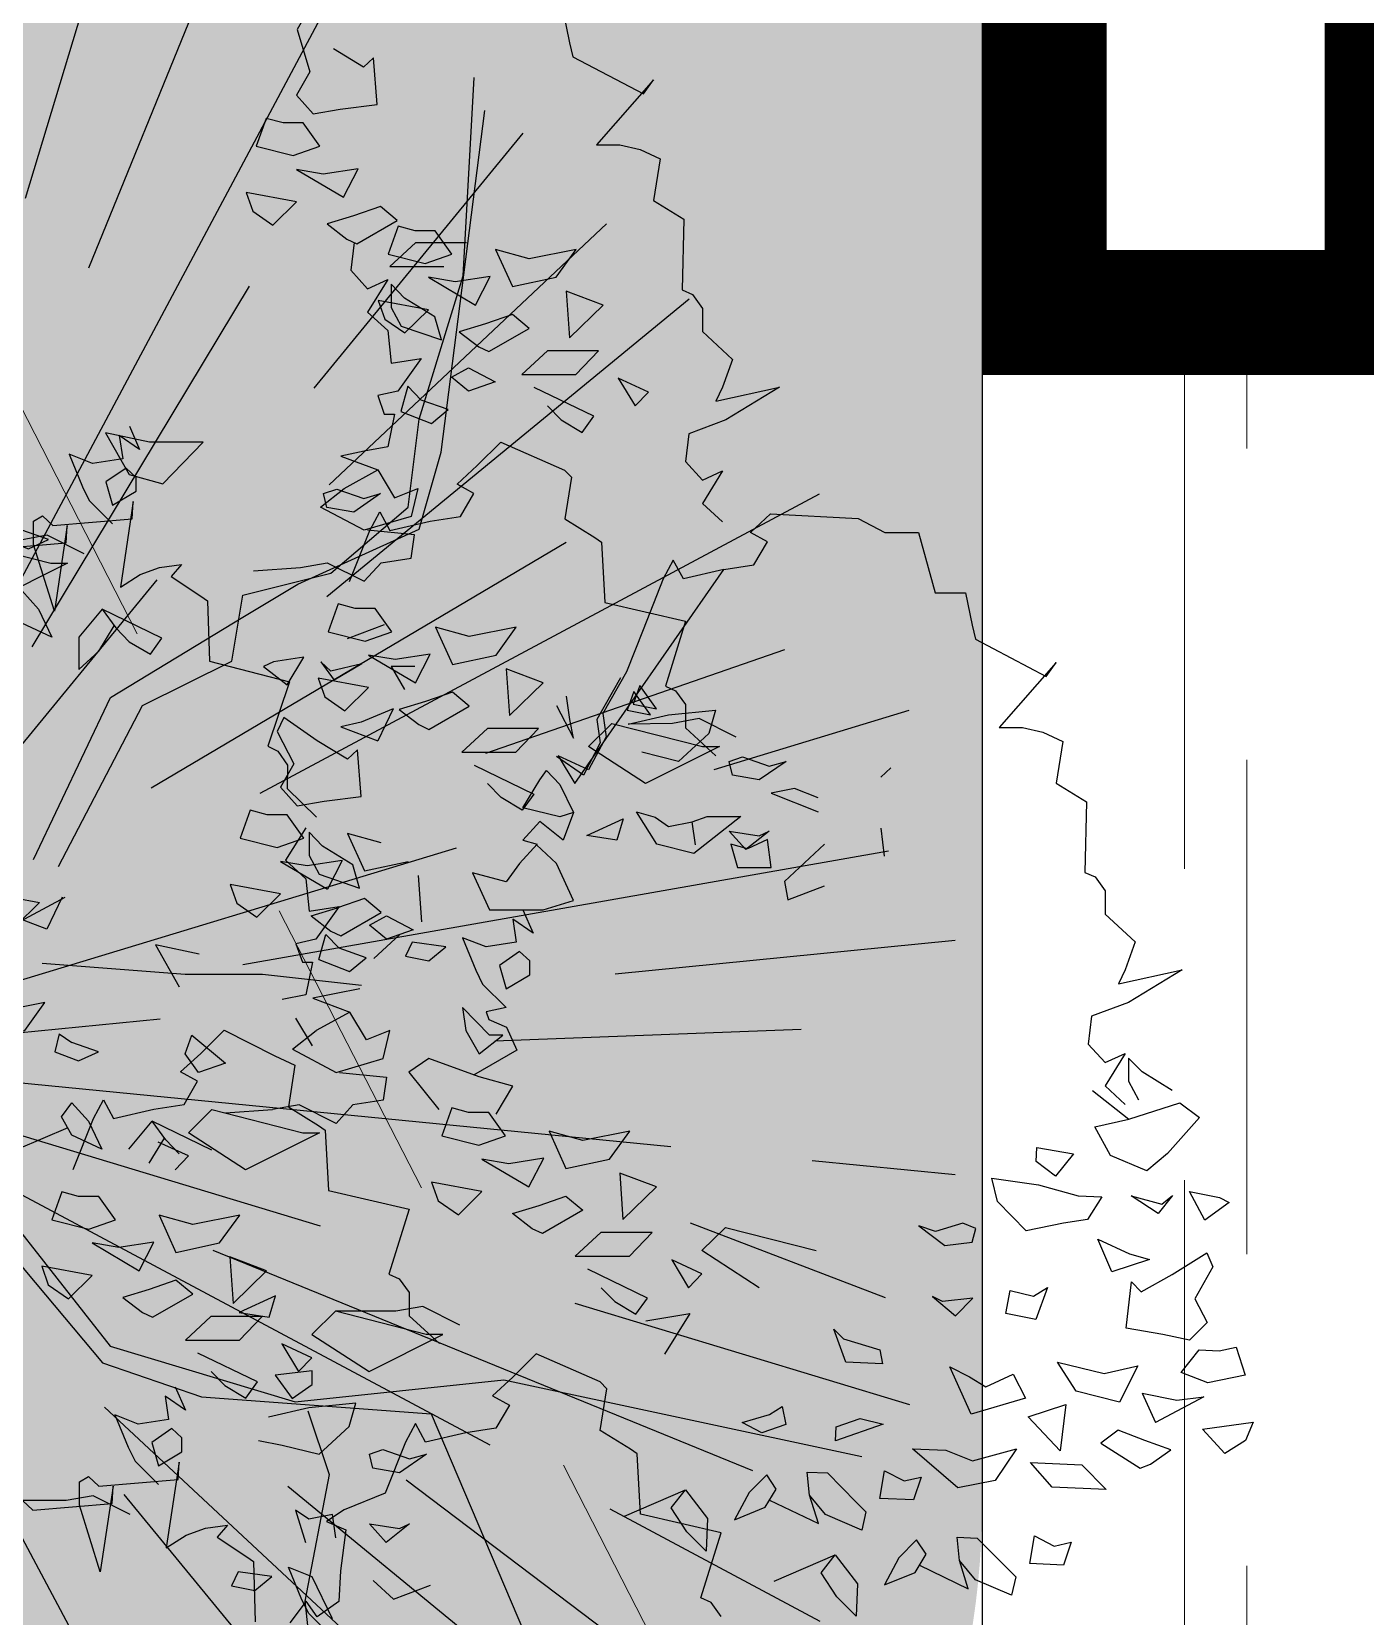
# Model space of a CAD drawing. Header units: millimetres. Extents: x 1555 to 3397, y 790 to 1592.
# Drawn here: x 1650.323 to 1650.751, y 810.047 to 810.556 of the extents above; entities that cross this region are included whole.
import ezdxf

# ---------------------------------------------------------------- set-up
doc = ezdxf.new("R2010")
doc.units = ezdxf.units.MM
doc.linetypes.add('HIDDEN2', pattern=[4.7625, 3.175, -1.5875])
for name, color, linetype, lineweight in [('0-Hach de Muro Alto', 145, 'Continuous', 5), ('0-Muro Alto', 145, 'Continuous', 5), ('VEGETACIÓN GRASS', 116, 'Continuous', 13), ('ventana alta', 141, 'HIDDEN2', 18)]:
    doc.layers.add(name, color=color, linetype=linetype, lineweight=lineweight)
doc.layers.add('ARBOLES', color=62, linetype='Continuous')
doc.layers.add('PISO LM', color=7, linetype='Continuous', lineweight=25, true_color=0x484242)
doc.layers.add('PROYECCION01', color=7, linetype='HIDDEN2', lineweight=9, true_color=0x6c4856)

# ---------------------------------------------------------------- blocks, each defined once
blk = doc.blocks.new('A$C3A994C8D')
at = {"layer": 'ARBOLES', "color": 82}
for p, q in [((-3.4674, 7.2761), (-3.492, 8.025)), ((-3.2084, 8.0291), (-3.2607, 7.1605)), ((-3.2635, 5.8005), (-2.9029, 7.9864)), ((-2.6252, 7.0563), (-2.3327, 7.8337)), ((-2.0607, 7.6847), (-2.5115, 6.8385)), ((-2.4268, 6.5697), (-1.8032, 7.5727)), ((-2.8632, 7.2475), (-3.0891, 6.2117)), ((-2.4268, 6.0472), (-1.3349, 7.2134)), ((-1.8992, 6.8927), (-2.6907, 5.9705)), ((-1.2921, 6.8129), (-1.921, 6.3241)), ((-1.3626, 6.4707), (-0.9456, 6.7697)), ((-3.393, 5.0153), (-2.8448, 6.4727)), ((-0.8811, 6.417), (-2.3287, 5.6235)), ((-1.4339, 5.9034), (-0.6504, 6.2585)), ((-3.393, 5.0153), (-1.9141, 6.0754)), ((-1.6666, 5.6465), (-0.9459, 5.9217)), ((-0.813, 5.6173), (-0.4605, 5.6995)), ((-3.393, 5.0153), (-2.8072, 5.641)), ((-3.393, 5.0153), (-1.1613, 5.536)), ((-3.393, 5.0153), (-2.4827, 5.4279)), ((-1.0538, 5.3699), (-0.528, 5.3493)), ((-1.2636, 5.0854), (-0.3834, 5.1143)), ((-3.393, 5.0153), (-1.9334, 5.0633)), ((-3.393, 5.0153), (-1.352, 4.6787)), ((-3.393, 5.0153), (-2.0157, 3.7257)), ((-2.1699, 4.9183), (-0.7048, 4.8292)), ((-1.014, 4.6229), (-0.4219, 4.5252)), ((-1.5231, 4.5269), (-0.5877, 4.2174)), ((-2.301, 4.4568), (-1.3827, 4.0434)), ((-1.8002, 4.4161), (-0.5746, 3.955)), ((-2.1847, 4.2642), (-0.8356, 3.4256))]:
    blk.add_line(p, q, dxfattribs=at)
blk = doc.blocks.new('A$C77297A4A')
at = {"layer": 'ARBOLES'}
for points in [[(-115.174, 104.845), (-115.233, 105.258), (-115.687, 104.838), (-115.987, 104.092), (-116.407, 103.348), (-116.183, 102.593), (-116.422, 102.179), (-116.122, 101.846), (-115.643, 101.93), (-114.984, 102.013), (-115.045, 102.841), (-115.224, 102.675), (-115.763, 103.006)], [(-111.67, 103.692), (-111.551, 103.112), (-111.49, 102.864), (-110.234, 102.201), (-110.052, 102.45), (-111.072, 101.291), (-110.652, 101.291), (-110.293, 101.208), (-109.934, 101.042), (-110.052, 100.297), (-109.514, 99.965), (-109.541, 98.705), (-109.36, 98.623), (-109.18, 98.374), (-109.18, 97.96), (-108.642, 97.463), (-108.821, 96.966), (-108.942, 96.717), (-107.804, 96.966), (-108.762, 96.386), (-109.421, 96.137), (-109.48, 95.641), (-109.18, 95.31), (-108.821, 95.475), (-109.18, 94.895), (-108.821, 94.564)], [(-120.666, 88.418), (-119.165, 91.292), (-117.575, 92.078), (-117.379, 93.257), (-115.806, 93.65), (-114.43, 94.829), (-114.234, 96.4), (-113.448, 98.954), (-113.251, 102.49)], [(-121.113, 88.542), (-119.738, 91.433), (-117.379, 92.864), (-116.396, 93.453), (-114.234, 94.436), (-113.841, 95.811), (-113.061, 101.901)], [(-115.392, 99.55), (-115.452, 99.054), (-115.152, 98.723), (-114.793, 98.888), (-115.152, 98.308), (-114.793, 97.977), (-114.733, 97.397), (-114.195, 97.479), (-114.613, 96.9), (-114.972, 96.817), (-114.854, 96.486), (-114.672, 96.486), (-114.793, 95.906), (-115.213, 95.824), (-115.631, 95.74), (-114.972, 95.491), (-114.672, 94.995), (-114.254, 95.16), (-114.374, 94.664), (-115.213, 94.416), (-115.99, 94.829), (-115.572, 95.16), (-114.972, 95.491)], [(-113.386, 99.542), (-114.3, 99.542), (-114.756, 99.12), (-113.791, 99.12)], [(-111.941, 96.634), (-111.7, 96.385), (-111.323, 96.161), (-111.115, 96.449), (-112.179, 96.965)], [(-110.144, 96.882), (-110.682, 97.129), (-110.382, 96.634)], [(-110.382, 96.634), (-110.144, 96.882)], [(-119.401, 96.27), (-119.222, 95.857), (-119.581, 96.106), (-119.521, 95.691), (-120.06, 95.608), (-120.478, 95.773), (-120.239, 95.193), (-120.119, 94.946), (-119.701, 94.531)], [(-115.473, 93.501), (-115.114, 94.412), (-114.934, 94.743), (-114.755, 94.412), (-114.036, 94.579), (-113.496, 94.661), (-113.257, 95.074), (-113.557, 95.241), (-113.198, 95.572), (-112.778, 95.987), (-111.64, 95.489), (-111.518, 95.364), (-111.636, 94.619), (-111.098, 94.286), (-110.978, 94.204), (-110.918, 93.127), (-110.2, 92.962), (-109.48, 92.796), (-109.841, 91.636), (-109.66, 91.554), (-109.48, 91.305), (-109.48, 90.892), (-108.942, 90.394)], [(-120.207, 93.995), (-120.866, 94.326), (-121.345, 94.242)], [(-121.942, 94.07), (-120.526, 94.193), (-120.509, 94.5), (-120.739, 92.973), (-121.109, 94.163), (-121.109, 94.576), (-120.95, 94.674), (-120.765, 94.498), (-119.349, 94.621), (-119.332, 94.928), (-119.562, 93.401), (-119.209, 93.628), (-118.862, 93.753), (-118.47, 93.807), (-118.656, 93.588), (-118.125, 93.242), (-118.007, 93.157), (-117.973, 92.079), (-117.259, 91.897), (-116.544, 91.714), (-116.932, 90.563), (-116.753, 90.476), (-116.579, 90.223), (-116.589, 89.81), (-116.063, 89.3)], [(-108.801, 93.716), (-108.261, 93.798), (-108.022, 94.211), (-108.322, 94.378), (-107.963, 94.709), (-106.404, 94.626), (-105.925, 94.378), (-105.326, 94.378), (-105.027, 93.301), (-104.487, 93.301), (-104.369, 92.721), (-104.308, 92.472), (-103.051, 91.81), (-102.87, 92.059), (-103.889, 90.899), (-103.469, 90.899), (-103.11, 90.817), (-102.751, 90.65), (-102.87, 89.906), (-102.331, 89.573), (-102.359, 88.313), (-102.177, 88.231), (-101.998, 87.982), (-101.998, 87.569), (-101.459, 87.071), (-101.639, 86.574), (-101.759, 86.325), (-100.621, 86.574), (-101.579, 85.994), (-102.238, 85.746), (-102.298, 85.25), (-101.998, 84.919), (-101.639, 85.083), (-101.998, 84.504), (-101.639, 84.173)], [(-117.189, 93.691), (-116.351, 93.752), (-115.872, 93.836), (-115.213, 93.505), (-114.913, 93.836), (-114.374, 93.918), (-114.313, 94.332), (-115.152, 94.416)], [(-121.322, 92.759), (-121.501, 93.09), (-121.322, 93.339), (-121.022, 93.007), (-120.783, 92.51), (-121.322, 92.759), (-122.28, 92.51), (-122.101, 93.007), (-122.04, 93.421), (-122.401, 93.421), (-122.939, 92.925), (-123.119, 92.759), (-123.059, 92.428), (-122.401, 92.676), (-122.101, 93.007)], [(-119.884, 93.007), (-119.645, 92.676), (-119.405, 92.428), (-119.027, 92.204), (-118.82, 92.492), (-119.884, 93.007), (-120.304, 92.51), (-120.304, 91.93), (-119.945, 92.261), (-119.675, 92.708)], [(-115.51, 92.485), (-114.851, 92.734)], [(-116.287, 92.154), (-116.828, 92.07)], [(-116.587, 91.657), (-116.287, 92.154)], [(-116.828, 92.07), (-117.007, 91.988)], [(-117.007, 91.988), (-116.587, 91.657)], [(-115.989, 92.07), (-115.749, 91.739)], [(-115.81, 91.905), (-115.989, 92.07)], [(-115.253, 92.032), (-115.81, 91.905)], [(-115.253, 92.032), (-115.749, 91.739)], [(-114.731, 91.988), (-114.492, 91.574)], [(-114.311, 91.988), (-114.731, 91.988)], [(-110.644, 91.785), (-111.064, 91.041), (-111.003, 90.626), (-111.303, 90.046), (-111.782, 90.379)], [(-111.543, 91.041), (-111.603, 91.454)], [(-116.648, 91.077), (-116.767, 90.828)], [(-116.049, 90.662), (-116.648, 91.077)], [(-114.696, 91.232), (-115.269, 90.995)], [(-114.696, 91.232), (-114.97, 90.662)], [(-111.782, 91.29), (-111.482, 90.71)], [(-111.482, 90.71), (-111.543, 91.041)], [(-108.578, 90.724), (-109.237, 91.055), (-109.716, 90.971), (-110.502, 90.956), (-109.783, 91.122), (-108.945, 91.204), (-109.065, 90.789), (-109.604, 90.293), (-110.263, 90.458)], [(-116.767, 90.828), (-116.469, 90.248)], [(-115.269, 90.995), (-115.629, 90.911)], [(-115.629, 90.911), (-114.97, 90.662)], [(-115.51, 90.331), (-116.049, 90.662)], [(-115.33, 90.497), (-115.51, 90.331)], [(-115.269, 89.669), (-115.33, 90.497)], [(-116.469, 90.248), (-116.707, 89.835)], [(-113.249, 90.227), (-112.185, 89.711), (-112.393, 89.423), (-112.77, 89.647), (-113.011, 89.896)], [(-105.817, 90.178), (-105.996, 90.014)], [(-111.962, 90.13), (-111.723, 89.881), (-111.482, 89.384), (-111.723, 89.302), (-112.382, 89.466), (-112.082, 89.964)], [(-112.082, 89.964), (-111.962, 90.13)], [(-116.707, 89.835), (-116.408, 89.502)], [(-115.928, 89.586), (-115.269, 89.669)], [(-107.118, 89.643), (-107.538, 89.809), (-107.956, 89.725), (-107.118, 89.394)], [(-117.246, 89.42), (-117.426, 88.923)], [(-116.946, 89.338), (-117.246, 89.42)], [(-116.587, 89.338), (-116.946, 89.338)], [(-116.287, 88.923), (-116.587, 89.338)], [(-116.408, 89.502), (-115.928, 89.586)], [(-111.482, 89.384), (-111.662, 88.886), (-112.082, 89.219), (-112.382, 88.886), (-112.13, 88.817), (-112.441, 88.473), (-112.681, 88.142), (-113.279, 88.307), (-112.98, 87.645), (-112.023, 87.645), (-111.482, 87.811), (-111.782, 88.473), (-112.141, 88.804)], [(-109.304, 88.803), (-109.363, 89.216), (-109.095, 89.312), (-108.497, 89.312), (-109.335, 88.65), (-109.994, 88.815), (-110.353, 89.394), (-110.024, 89.299), (-109.783, 89.134), (-109.363, 89.216)], [(-116.255, 89.11), (-116.615, 88.531)], [(-105.996, 89.103), (-105.937, 88.605)], [(-117.426, 88.923), (-116.767, 88.758)], [(-116.767, 88.758), (-116.287, 88.923)], [(-115.956, 88.779), (-116.196, 89.028)], [(-116.196, 89.028), (-116.196, 88.613)], [(-115.417, 88.448), (-115.956, 88.779)], [(-114.91, 88.84), (-115.51, 89.007)], [(-115.51, 89.007), (-115.21, 88.343)], [(-107, 88.815), (-107.538, 88.319), (-107.718, 88.152), (-107.658, 87.821), (-107, 88.07)], [(-116.707, 88.509), (-115.869, 88.012)], [(-116.228, 88.427), (-116.707, 88.509)], [(-116.615, 88.531), (-116.255, 88.199)], [(-115.605, 88.522), (-116.228, 88.427)], [(-116.196, 88.613), (-116.017, 88.282)], [(-115.605, 88.522), (-115.869, 88.012)], [(-115.21, 88.343), (-114.431, 88.509)], [(-116.255, 88.199), (-116.196, 87.62)], [(-116.017, 88.282), (-115.297, 88.033)], [(-115.297, 88.033), (-115.417, 88.448)], [(-114.252, 88.26), (-114.192, 87.432)], [(-120.598, 87.868), (-120.871, 87.298), (-121.53, 87.547), (-121.424, 87.36), (-121.783, 87.608), (-121.902, 87.94), (-121.004, 87.774), (-121.424, 87.36)], [(-117.605, 88.096), (-117.486, 87.763)], [(-116.707, 87.929), (-117.605, 88.096)], [(-117.127, 87.516), (-116.707, 87.929)], [(-117.486, 87.763), (-117.127, 87.516)], [(-116.196, 87.62), (-115.658, 87.702)], [(-116.161, 87.536), (-115.689, 87.681)], [(-115.658, 87.702), (-116.076, 87.122)], [(-115.21, 87.847), (-115.689, 87.681)], [(-114.91, 87.598), (-115.21, 87.847)], [(-112.382, 87.645), (-112.202, 87.231), (-112.561, 87.48), (-112.502, 87.065), (-113.04, 86.982), (-113.459, 87.147), (-113.22, 86.567), (-113.1, 86.32), (-112.681, 85.905), (-113.04, 85.823), (-112.991, 85.688), (-112.676, 85.549), (-112.49, 85.144), (-113.263, 84.698)], [(-116.161, 87.536), (-115.81, 87.267)], [(-115.629, 87.183), (-114.91, 87.598)], [(-115.117, 87.371), (-114.818, 87.537)], [(-114.818, 87.122), (-115.117, 87.371)], [(-114.818, 87.537), (-114.338, 87.289)], [(-116.076, 87.122), (-116.435, 87.04)], [(-116.025, 86.76), (-115.896, 87.206)], [(-115.658, 86.958), (-115.896, 87.206)], [(-115.81, 87.267), (-115.629, 87.183)], [(-114.586, 87.198), (-115.042, 86.776)], [(-114.338, 87.289), (-114.818, 87.122)], [(-118.154, 86.853), (-118.933, 87.019)], [(-118.933, 87.019), (-118.513, 86.273)], [(-116.435, 87.04), (-116.316, 86.709)], [(-115.178, 86.791), (-115.658, 86.958)], [(-115.476, 86.542), (-115.178, 86.791)], [(-115.259, 86.295), (-117.028, 86.492), (-118.404, 86.492), (-120.959, 86.688)], [(-116.316, 86.709), (-116.135, 86.709)], [(-116.135, 86.709), (-116.255, 86.129)], [(-116.025, 86.76), (-115.476, 86.542)], [(-115.292, 86.236), (-115.712, 86.154)], [(-116.255, 86.129), (-116.676, 86.047)], [(-115.712, 86.154), (-116.131, 86.07)], [(-116.131, 86.07), (-115.472, 85.821)], [(-116.135, 85.218), (-116.435, 85.714)], [(-115.472, 85.821), (-116.072, 85.49)], [(-115.172, 85.325), (-115.472, 85.821)], [(-120.653, 85.433), (-120.73, 85.114)], [(-120.653, 85.433), (-120.43, 85.28)], [(-120.403, 83.013), (-120.044, 83.924), (-119.864, 84.255), (-119.685, 83.924), (-118.966, 84.09), (-118.426, 84.172), (-118.187, 84.586), (-118.487, 84.752), (-118.128, 85.083), (-117.708, 85.498), (-116.807, 85.041), (-116.448, 84.875), (-116.566, 84.131), (-116.028, 83.798), (-115.908, 83.715), (-115.848, 82.638), (-115.13, 82.474), (-114.41, 82.307), (-114.771, 81.148), (-114.59, 81.065), (-114.41, 80.817), (-114.41, 80.403), (-113.872, 79.906)], [(-118.407, 85.076), (-118.287, 85.408)], [(-118.287, 85.408), (-117.689, 84.91)], [(-116.49, 85.159), (-116.072, 85.49)], [(-114.754, 85.49), (-115.172, 85.325)], [(-114.874, 84.994), (-114.754, 85.49)], [(-120.73, 85.114), (-120.31, 84.949)], [(-119.951, 85.114), (-120.43, 85.28)], [(-120.31, 84.949), (-119.951, 85.114)], [(-116.49, 85.159), (-115.712, 84.745)], [(-118.168, 84.745), (-118.407, 85.076)], [(-117.689, 84.91), (-118.168, 84.745)], [(-115.712, 84.745), (-114.874, 84.994)], [(-112.861, 84.001), (-112.561, 84.497), (-113.161, 84.663), (-114.058, 84.994), (-114.417, 84.746), (-113.879, 84.084)], [(-100.8, 84.421), (-101.339, 84.752), (-101.579, 85.001), (-101.579, 84.586), (-101.4, 84.255)], [(-115.652, 84.745), (-114.813, 84.661)], [(-114.813, 84.661), (-114.874, 84.248)], [(-114.874, 84.248), (-115.413, 84.166)], [(-102.223, 84.422), (-101.575, 83.912)], [(-120.61, 83.954), (-120.43, 84.203)], [(-120.43, 83.623), (-120.61, 83.954)], [(-120.43, 84.203), (-120.131, 83.872)], [(-118.348, 83.668), (-117.928, 84.082)], [(-117.928, 84.082), (-116.31, 83.668)], [(-117.689, 84.021), (-116.851, 84.082)], [(-116.371, 84.166), (-116.851, 84.082)], [(-115.712, 83.835), (-116.371, 84.166)], [(-115.413, 84.166), (-115.712, 83.835)], [(-120.501, 83.753), (-121.389, 83.374)], [(-120.131, 83.872), (-119.892, 83.374)], [(-119.413, 83.374), (-118.993, 83.872)], [(-118.754, 83.541), (-118.993, 83.872)], [(-117.929, 83.356), (-118.993, 83.872)], [(-123.025, 83.394), (-122.326, 82.478), (-121.083, 80.995), (-119.88, 79.561), (-118.112, 78.96), (-114.021, 78.657), (-112.114, 74.184), (-111.479, 72.693), (-110.2, 70.906)], [(-122.672, 83.584), (-119.742, 79.861), (-116.442, 78.868), (-112.725, 79.262), (-106.339, 77.891)], [(-119.892, 83.374), (-120.43, 83.623)], [(-118.783, 83.572), (-119.053, 83.126)], [(-118.348, 83.255), (-118.886, 83.502)], [(-118.513, 83.292), (-118.754, 83.541)], [(-117.33, 83.006), (-118.348, 83.668)], [(-116.012, 83.668), (-117.33, 83.006)], [(-116.31, 83.668), (-116.012, 83.668)], [(-118.587, 83.006), (-118.348, 83.255)], [(-108.17, 80.904), (-109.188, 81.566), (-108.768, 81.98), (-107.151, 81.566)], [(-110.985, 80.904), (-110.745, 80.656), (-110.368, 80.432), (-110.16, 80.72), (-111.224, 81.235)], [(-113.508, 80.235), (-114.167, 80.567), (-114.646, 80.483), (-115.724, 80.483), (-116.144, 80.069), (-115.126, 79.407), (-113.808, 80.069), (-114.106, 80.069), (-115.724, 80.483)], [(-110.189, 80.315), (-109.404, 80.446), (-109.856, 79.72)], [(-117.941, 79.407), (-117.7, 79.158), (-117.323, 78.934), (-117.115, 79.223), (-118.179, 79.738)], [(-108.846, 75.041), (-109.026, 75.29), (-109.207, 75.372), (-108.846, 76.532), (-109.566, 76.698), (-110.284, 76.863), (-110.343, 77.94), (-110.464, 78.022), (-111.002, 78.355), (-110.884, 79.1), (-111.006, 79.225), (-112.144, 79.723), (-112.564, 79.308), (-112.923, 78.977), (-112.623, 78.81), (-112.862, 78.397), (-113.402, 78.315), (-114.12, 78.148), (-114.3, 78.479), (-114.479, 78.148), (-114.838, 77.237), (-115.573, 76.942), (-115.885, 76.732), (-115.538, 76.585), (-115.634, 75.854), (-115.664, 75.309), (-116.052, 75.031), (-116.247, 75.313), (-116.541, 74.923)], [(-118.583, 79.134), (-118.403, 78.721), (-118.762, 78.969), (-118.703, 78.554), (-119.242, 78.472), (-119.66, 78.637), (-119.421, 78.057), (-119.301, 77.81), (-118.883, 77.395)], [(-101.337, 79.022), (-101.097, 78.501)], [(-101.337, 79.022), (-100.719, 78.899)], [(-100.237, 78.96), (-101.097, 78.501)], [(-100.719, 78.899), (-100.237, 78.96)], [(-117.098, 78.181), (-116.678, 78.097), (-116.019, 77.933), (-115.481, 78.429), (-115.36, 78.844), (-116.199, 78.761), (-116.917, 78.595)], [(-116.217, 78.705), (-115.837, 77.571), (-116.273, 75.313), (-115.817, 71.205), (-115.337, 70.685)], [(-119.389, 76.859), (-120.047, 77.19), (-120.527, 77.106), (-121.309, 77.11), (-121.124, 76.934), (-119.708, 77.057), (-119.69, 77.364), (-119.921, 75.837), (-120.291, 77.026), (-120.291, 77.44), (-120.132, 77.538), (-119.946, 77.362), (-118.531, 77.484), (-118.513, 77.792), (-118.744, 76.265), (-118.391, 76.492), (-118.044, 76.617), (-117.652, 76.671), (-117.838, 76.451), (-117.307, 76.106), (-117.189, 76.021), (-117.155, 74.943)], [(-107.982, 77.114), (-107.112, 76.696), (-107.27, 77.201), (-107.312, 77.616), (-106.952, 77.6), (-106.436, 77.081), (-106.264, 76.907), (-106.338, 76.579), (-106.985, 76.857), (-107.27, 77.201)], [(-110.57, 76.831), (-109.484, 77.299), (-109.087, 76.784), (-109.113, 76.204), (-109.457, 76.551), (-109.738, 76.979), (-109.484, 77.299)], [(-116.439, 76.938), (-116.258, 76.358)], [(-116.199, 76.773), (-116.439, 76.938)], [(-115.779, 76.856), (-116.199, 76.773)], [(-115.719, 76.442), (-115.779, 76.856)], [(-114.822, 76.358), (-115.12, 76.689)], [(-115.12, 76.689), (-114.581, 76.607)], [(-114.402, 76.689), (-114.822, 76.358)], [(-114.581, 76.607), (-114.402, 76.689)], [(-105.31, 75.952), (-104.44, 75.534), (-104.597, 76.039), (-104.639, 76.455), (-104.279, 76.439), (-103.763, 75.92), (-103.591, 75.745), (-103.665, 75.417), (-104.312, 75.695), (-104.597, 76.039)], [(-107.898, 75.67), (-106.812, 76.138), (-106.414, 75.622), (-106.44, 75.043), (-106.784, 75.39), (-107.065, 75.818), (-106.812, 76.138)], [(-115.78, 74.32), (-116.094, 74.458), (-116.144, 74.593), (-115.785, 74.675), (-116.203, 75.09), (-116.323, 75.337), (-116.562, 75.917), (-116.144, 75.753), (-115.785, 75.006)], [(-115.051, 75.68), (-114.692, 75.349)], [(-114.692, 75.349), (-114.033, 75.598)]]:
    blk.add_lwpolyline(points, dxfattribs=at)
for points in [[(-116.96, 101.764), (-117.14, 101.267), (-116.481, 101.102), (-116.002, 101.267), (-116.301, 101.682), (-116.66, 101.682)], [(-116.422, 100.853), (-115.583, 100.356), (-115.32, 100.866), (-115.942, 100.771)], [(-116.842, 99.86), (-116.422, 100.273), (-117.319, 100.44), (-117.201, 100.107)], [(-115.524, 99.611), (-115.343, 99.527), (-114.625, 99.942), (-114.924, 100.191), (-115.404, 100.025), (-115.875, 99.88)], [(-113.947, 99.757), (-114.306, 99.757), (-114.606, 99.839), (-114.786, 99.342), (-114.127, 99.177), (-113.647, 99.342)], [(-111.432, 99.426), (-112.271, 99.259), (-112.87, 99.426), (-112.57, 98.762), (-111.791, 98.928)], [(-112.966, 98.941), (-113.588, 98.846), (-114.067, 98.928), (-113.229, 98.431)], [(-113.834, 97.81), (-113.954, 98.225), (-114.493, 98.556), (-114.733, 98.805), (-114.733, 98.39), (-114.554, 98.059)], [(-110.953, 98.431), (-111.612, 98.679), (-111.552, 97.851)], [(-114.487, 97.935), (-114.067, 98.348), (-114.965, 98.515), (-114.847, 98.182)], [(-112.989, 97.602), (-112.271, 98.017), (-112.57, 98.266), (-113.05, 98.1), (-113.521, 97.955), (-113.17, 97.686)], [(-111.946, 97.617), (-112.402, 97.195), (-111.437, 97.195), (-111.032, 97.617)], [(-113.355, 97.315), (-112.875, 97.066), (-113.355, 96.9), (-113.655, 97.148)], [(-114.195, 96.735), (-114.434, 96.984), (-114.562, 96.537), (-114.014, 96.32), (-113.715, 96.568)], [(-119.405, 95.409), (-118.807, 95.244), (-118.087, 95.989), (-119.045, 95.989), (-119.825, 96.155)], [(-119.46, 95.526), (-119.819, 95.277), (-119.701, 94.862), (-119.281, 95.111), (-119.281, 95.359)], [(-115.699, 95.151), (-115.22, 94.985), (-114.92, 95.069), (-115.399, 94.738), (-115.879, 94.82), (-115.938, 95.069)], [(-121.622, 94.249), (-121.201, 94.085), (-120.842, 94.249), (-121.322, 94.416), (-121.544, 94.569)], [(-120.805, 93.829), (-120.506, 93.829), (-121.824, 93.166), (-122.842, 93.829), (-122.422, 94.242)], [(-108.801, 93.716), (-109.519, 93.549), (-109.699, 93.88), (-109.878, 93.549), (-110.237, 92.638), (-110.537, 91.892), (-110.957, 91.148), (-110.896, 90.733), (-111.214, 90.144), (-111.752, 90.391), (-111.453, 89.896)], [(-115.856, 92.604), (-115.197, 92.439), (-114.718, 92.604), (-115.017, 93.019), (-115.376, 93.019), (-115.676, 93.101)], [(-113.64, 92.024), (-112.861, 92.19), (-112.502, 92.688), (-113.341, 92.521), (-113.94, 92.688)], [(-114.299, 91.693), (-114.036, 92.203), (-114.658, 92.108), (-115.138, 92.19)], [(-112.622, 91.113), (-112.023, 91.693), (-112.682, 91.941)], [(-115.558, 91.197), (-115.138, 91.61), (-116.035, 91.777), (-115.917, 91.444)], [(-110.298, 91.645), (-110.417, 91.313), (-109.998, 91.23)], [(-114.24, 90.948), (-114.059, 90.864), (-113.341, 91.279), (-113.64, 91.528), (-114.12, 91.362), (-114.591, 91.217)], [(-110.405, 91.538), (-110.524, 91.206), (-110.105, 91.123)], [(-112.507, 90.457), (-112.102, 90.879), (-113.016, 90.879), (-113.472, 90.457)], [(-110.196, 89.896), (-111.214, 90.558), (-110.794, 90.971), (-109.176, 90.558), (-108.878, 90.558)], [(-108.645, 90.045), (-108.705, 90.293), (-108.466, 90.376), (-107.987, 90.209), (-107.687, 90.293), (-108.166, 89.962)], [(-110.593, 89.27), (-110.705, 88.886), (-111.244, 88.97)], [(-108.407, 88.719), (-108.705, 89.05), (-108.166, 88.967), (-107.987, 89.05)], [(-108.676, 88.815), (-108.556, 88.401), (-107.956, 88.401), (-108.017, 88.899), (-108.376, 88.732)], [(-114.058, 86.734), (-113.759, 86.982), (-114.358, 87.065), (-114.478, 86.816)], [(-112.261, 86.734), (-112.441, 86.9), (-112.8, 86.651), (-112.681, 86.236), (-112.261, 86.485)], [(-122.048, 85.325), (-121.269, 85.492), (-120.91, 85.989), (-121.748, 85.823), (-122.348, 85.989)], [(-112.98, 85.408), (-113.459, 85.905), (-113.4, 85.492), (-113.161, 85.077), (-112.741, 85.408)], [(-113.651, 84.11), (-113.83, 83.612), (-113.171, 83.448), (-112.692, 83.612), (-112.992, 84.027), (-113.351, 84.027)], [(-102.181, 83.772), (-101.575, 83.912), (-100.663, 84.202), (-100.316, 83.938), (-100.883, 83.3), (-101.256, 82.986), (-101.904, 83.263)], [(-110.477, 83.696), (-111.315, 83.53), (-111.915, 83.696), (-111.615, 83.032), (-110.836, 83.199)], [(-103.216, 83.404), (-102.562, 83.293), (-102.88, 82.891), (-103.227, 83.156)], [(-112.274, 82.701), (-112.01, 83.212), (-112.633, 83.116), (-113.112, 83.199)], [(-110.656, 82.95), (-110.597, 82.122), (-109.998, 82.701)], [(-102.476, 82.542), (-102.057, 82.523), (-102.314, 82.121), (-102.737, 82.056), (-103.403, 81.92), (-103.919, 82.44), (-104.02, 82.86), (-103.187, 82.74)], [(-119.647, 82.115), (-119.947, 82.53), (-120.306, 82.53), (-120.606, 82.612), (-120.786, 82.115), (-120.127, 81.95)], [(-113.891, 82.453), (-113.532, 82.206), (-113.112, 82.619), (-114.01, 82.785)], [(-100.983, 82.393), (-100.796, 82.55), (-101.051, 82.23), (-101.533, 82.545)], [(-100.495, 82.62), (-99.959, 82.512), (-99.783, 82.422), (-100.217, 82.11)], [(-111.315, 82.288), (-112.033, 81.873), (-112.214, 81.957), (-112.565, 82.225), (-112.094, 82.37), (-111.615, 82.537)], [(-118.57, 81.535), (-117.791, 81.702), (-117.432, 82.199), (-118.271, 82.033), (-118.87, 82.199)], [(-105.022, 81.908), (-105.318, 82.006), (-104.854, 81.654), (-104.371, 81.715), (-104.301, 81.96), (-104.536, 82.053)], [(-119.588, 81.619), (-120.068, 81.702), (-119.229, 81.204), (-118.966, 81.715)], [(-110.482, 81.466), (-110.077, 81.888), (-110.991, 81.888), (-111.447, 81.466)], [(-101.877, 81.188), (-102.125, 81.77), (-101.563, 81.507), (-101.208, 81.407)], [(-117.612, 81.453), (-117.552, 80.624), (-116.953, 81.204)], [(-100.967, 80.071), (-101.622, 80.183), (-101.524, 81.008), (-101.352, 80.833), (-100.799, 81.14), (-100.182, 81.528), (-100.075, 81.274), (-100.398, 80.708), (-100.178, 80.285), (-100.492, 79.966)], [(-120.847, 80.955), (-120.488, 80.708), (-120.068, 81.122), (-120.965, 81.288)], [(-109.727, 81.4), (-109.427, 80.904), (-109.188, 81.153)], [(-119.17, 80.46), (-118.989, 80.376), (-118.271, 80.791), (-118.57, 81.039), (-119.05, 80.873), (-119.521, 80.728)], [(-103.691, 80.855), (-103.275, 80.754), (-103.027, 80.908), (-103.234, 80.337), (-103.768, 80.445)], [(-116.794, 80.76), (-117.445, 80.46), (-116.906, 80.376)], [(-105.074, 80.75), (-104.669, 80.401), (-104.356, 80.718), (-104.898, 80.66)], [(-118.402, 79.969), (-117.437, 79.969), (-117.032, 80.39), (-117.946, 80.39)], [(-106.838, 80.166), (-106.666, 79.993), (-106.015, 79.798), (-105.967, 79.547), (-106.625, 79.576)], [(-116.144, 79.656), (-116.682, 79.903), (-116.382, 79.407)], [(-99.501, 79.341), (-100.167, 79.206), (-100.638, 79.392), (-100.32, 79.793), (-99.962, 79.777), (-99.658, 79.846)], [(-104.388, 78.647), (-104.77, 79.493), (-104.419, 79.313), (-104.127, 79.133), (-103.637, 79.36), (-103.415, 78.935)], [(-102.848, 79.574), (-102.017, 79.371), (-101.411, 79.51), (-101.74, 78.861), (-102.511, 79.061)], [(-116.139, 79.423), (-116.798, 79.341), (-116.499, 78.926), (-116.139, 79.175)], [(-107.756, 78.785), (-107.693, 78.463), (-108.12, 78.317), (-108.471, 78.497), (-107.985, 78.642)], [(-102.701, 78.821), (-102.797, 77.996), (-103.371, 78.602)], [(-118.642, 78.39), (-119.001, 78.141), (-118.883, 77.726), (-118.463, 77.975), (-118.463, 78.223)], [(-106.807, 78.174), (-106.796, 78.423), (-106.369, 78.57), (-105.955, 78.468)], [(-102.073, 78.13), (-101.374, 77.684), (-101.189, 77.759), (-100.827, 78.012), (-101.291, 78.178), (-101.762, 78.365)], [(-99.492, 78.18), (-99.862, 77.949), (-100.263, 78.381), (-99.359, 78.507)], [(-103.576, 78.031), (-103.96, 77.467), (-104.626, 77.332), (-105.434, 78.031), (-104.837, 78.004), (-104.365, 77.817)], [(-114.881, 78.015), (-114.402, 77.849), (-114.102, 77.933), (-114.581, 77.602), (-115.061, 77.684), (-115.12, 77.933)], [(-103.328, 77.785), (-102.415, 77.745), (-101.978, 77.303), (-102.942, 77.346)], [(-107.865, 77.31), (-108.033, 77.566), (-108.347, 77.249), (-108.608, 76.762), (-108.059, 76.987)], [(-105.277, 77.526), (-105.415, 77.118), (-106.014, 77.145), (-105.931, 77.639), (-105.58, 77.457)], [(-105.192, 76.148), (-105.361, 76.405), (-105.675, 76.087), (-105.935, 75.601), (-105.386, 75.825)], [(-102.604, 76.364), (-102.742, 75.957), (-103.341, 75.983), (-103.258, 76.478), (-102.907, 76.295)], [(-117.162, 75.504), (-116.862, 75.753), (-117.461, 75.835), (-117.582, 75.586)]]:
    blk.add_lwpolyline(points, close=True, dxfattribs=at)

msp = doc.modelspace()

# ---------------------------------------------------------------- hatches: boundary and pattern name
at = {"layer": 'VEGETACIÓN GRASS'}
h = msp.add_hatch(dxfattribs=at)
h.set_pattern_fill('AR-SAND', color=256, scale=0.0015, angle=90, style=0)
h.set_pattern_definition([(127.5, (24.81287, -42.492595), (-0.0734119856, -0.002400047), [0, -0.057912, 0, -0.06477, 0, -0.0619125]), (97.5, (24.81287, -42.49259), (-0.107523765, 0.0674284925), [0, -0.031242, 0, -0.052197, 0, -0.0200025]), (57.5, (24.81287, -42.53946), (-0.0002155777, 0.1186488555), [0, -0.01905, 0, -0.06858, 0, -0.089535]), (47.5, (24.81287, -42.53946), (-0.0334393985, 0.114533468), [0, -0.009525, 0, -0.044958, 0, -0.051435])])
edge = h.paths.add_edge_path()
edge.add_arc((1648.78696, 810.04535), 0.21271, 169.7458, 274.2286)
edge.add_line((1648.80265, 809.83322), (1650.37765, 809.83322))
edge.add_arc((1650.37765, 810.08322), 0.25, 270, 360)
edge.add_line((1650.62765, 810.08322), (1650.62765, 812.03322))
edge.add_line((1650.62765, 812.03322), (1648.57765, 812.03322))
edge.add_line((1648.57765, 812.03322), (1648.57765, 810.08322))

# ---------------------------------------------------------------- linework, layer by layer
at = {"layer": '0-Hach de Muro Alto', "const_width": 0.04}
msp.add_lwpolyline([(1652.25765, 813.81322), (1652.14765, 813.81322), (1652.14765, 811.38822), (1650.75765, 811.38822), (1650.75765, 812.20072), (1650.64765, 812.20072), (1650.64765, 810.46572), (1650.75765, 810.46572), (1650.75765, 811.27822), (1652.14765, 811.27822), (1652.14765, 808.85322), (1652.25765, 808.85322)], close=True, dxfattribs=at)
at = {"layer": '0-Muro Alto'}
for points in [[(1652.27765, 813.83322), (1652.12765, 813.83322), (1652.12765, 811.40822), (1650.77765, 811.40822), (1650.77765, 812.22072), (1650.62765, 812.22072), (1650.62765, 810.44572), (1650.77765, 810.44572), (1650.77765, 811.25822), (1652.12765, 811.25822), (1652.12765, 808.83322), (1652.27765, 808.83322)], [(1650.77765, 810.44572), (1650.62765, 810.44572), (1650.62765, 809.64572), (1650.77765, 809.64572)]]:
    msp.add_lwpolyline(points, close=True, dxfattribs=at)
at = {"layer": 'PISO LM'}
msp.add_lwpolyline([(1648.57765, 812.03322), (1650.62765, 812.03322), (1650.62765, 809.83322), (1648.57765, 809.83322)], close=True, dxfattribs=at)
at = {"layer": 'PROYECCION01', "linetype": 'HIDDEN2', "ltscale": 0.03}
msp.add_line((1648.57765, 813.83322), (1650.62765, 809.83322), dxfattribs=at)
at = {"layer": 'ventana alta', "ltscale": 0.05}
msp.add_lwpolyline([(1650.71265, 810.44572), (1650.69265, 810.44572), (1650.69265, 809.64572), (1650.71265, 809.64572)], close=True, dxfattribs=at)

# ---------------------------------------------------------------- block references
at = {"layer": 'ARBOLES', "xscale": 0.1275000000000091, "yscale": 0.1275000000000091, "zscale": 0.1275000000000091, "rotation": 341.2667622579461}
msp.add_blockref('A$C3A994C8D', (1650.44125, 809.48176), dxfattribs=at)
at = {"layer": 'ARBOLES', "xscale": 0.0180000000000109, "yscale": 0.0180000000000109, "zscale": 0.0180000000000109}
msp.add_blockref('A$C77297A4A', (1652.50311, 808.6962), dxfattribs=at)

doc.saveas('drawing.dxf')
